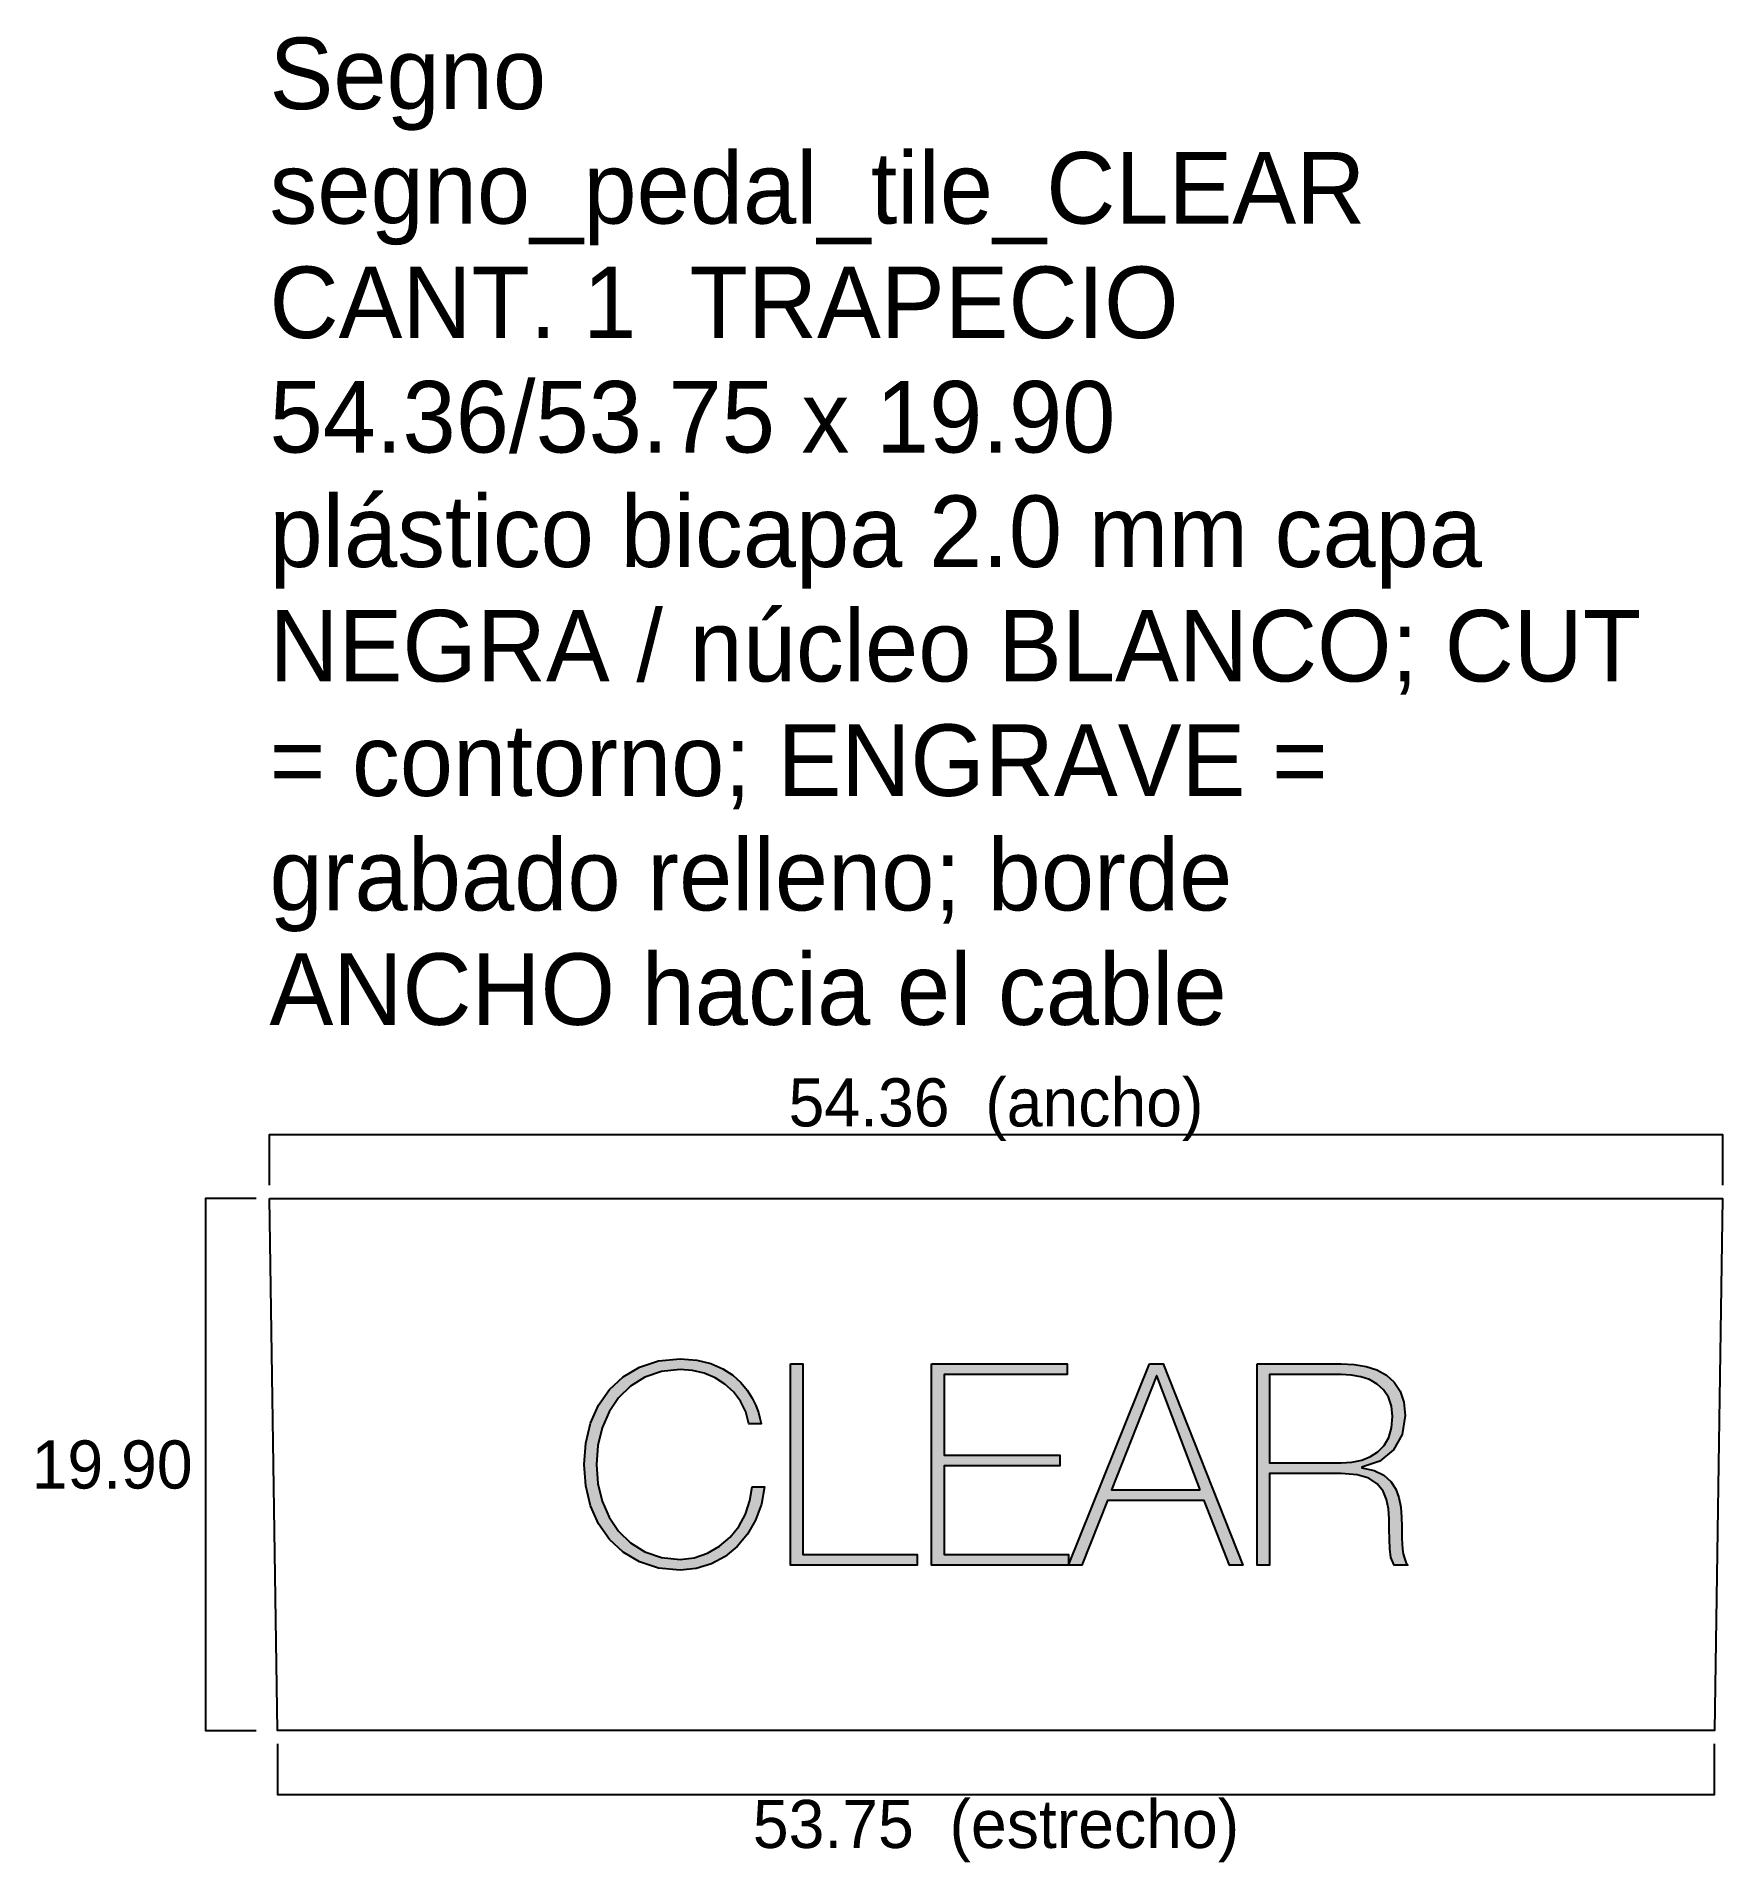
# Model space of a CAD drawing. Header units: millimetres. Extents: x -35.9 to 27.2, y -14.9 to 53.4.
import ezdxf
from ezdxf.enums import TextEntityAlignment as Align

# ---------------------------------------------------------------- set-up
doc = ezdxf.new("R2010")
doc.units = ezdxf.units.MM
for name, color, linetype in [('CUT', 7, 'Continuous'), ('ENGRAVE', 3, 'Continuous'), ('NOTE', 8, 'Continuous')]:
    doc.layers.add(name, color=color, linetype=linetype)

msp = doc.modelspace()

# ---------------------------------------------------------------- hatches: boundary and pattern name
at = {"layer": 'ENGRAVE'}
for points in [[(-15.411, 0.001), (-15.35, 0.799), (-15.168, 1.547), (-14.87, 2.224), (-14.465, 2.805), (-13.952, 3.281), (-13.334, 3.643), (-12.621, 3.873), (-11.819, 3.95), (-11.198, 3.906), (-10.668, 3.775), (-10.22, 3.58), (-9.849, 3.343), (-9.546, 3.073), (-9.304, 2.778), (-9.118, 2.481), (-8.983, 2.202), (-8.889, 1.951), (-8.831, 1.737), (-8.799, 1.586), (-8.788, 1.521), (-9.252, 1.521), (-9.365, 1.971), (-9.559, 2.371), (-9.82, 2.719), (-10.139, 3.011), (-10.508, 3.243), (-10.917, 3.412), (-11.356, 3.515), (-11.819, 3.549), (-12.519, 3.478), (-13.14, 3.263), (-13.676, 2.93), (-14.122, 2.498), (-14.475, 1.976), (-14.734, 1.372), (-14.892, 0.708), (-14.945, 0.001), (-14.892, -0.708), (-14.734, -1.374), (-14.475, -1.977), (-14.122, -2.498), (-13.676, -2.929), (-13.14, -3.263), (-12.519, -3.478), (-11.819, -3.549), (-11.287, -3.492), (-10.79, -3.321), (-10.339, -3.057), (-9.95, -2.719), (-9.626, -2.315), (-9.374, -1.854), (-9.204, -1.353), (-9.126, -0.834), (-8.661, -0.834), (-8.775, -1.483), (-8.994, -2.08), (-9.3, -2.613), (-9.681, -3.069), (-10.13, -3.439), (-10.646, -3.717), (-11.214, -3.892), (-11.819, -3.95), (-12.621, -3.874), (-13.334, -3.645), (-13.952, -3.281), (-14.465, -2.805), (-14.87, -2.223), (-15.168, -1.547), (-15.35, -0.798)], [(-7.689, 3.772), (-7.223, 3.772), (-7.223, -3.369), (-2.946, -3.369), (-2.946, -3.77), (-7.689, -3.77)], [(-2.408, 3.772), (2.662, 3.772), (2.662, 3.369), (-1.942, 3.369), (-1.942, 0.349), (2.388, 0.349), (2.388, -0.052), (-1.942, -0.052), (-1.942, -3.369), (2.715, -3.369), (2.715, -3.77), (-2.408, -3.77)]]:
    msp.add_hatch(color=256, dxfattribs=at).paths.add_polyline_path(points)
h = msp.add_hatch(color=256, dxfattribs=at)
h.paths.add_polyline_path([(5.746, 3.772), (6.253, 3.772), (9.232, -3.77), (8.735, -3.77), (7.784, -1.351), (4.172, -1.351), (3.211, -3.77), (2.715, -3.77)])
h.paths.add_polyline_path([(7.638, -0.95), (6.02, 3.316), (6.001, 3.316), (4.32, -0.95)])
h = msp.add_hatch(color=256, dxfattribs=at)
h.paths.add_polyline_path([(9.77, 3.772), (12.917, 3.772), (13.398, 3.747), (13.846, 3.671), (14.253, 3.539), (14.607, 3.343), (14.899, 3.081), (15.12, 2.747), (15.259, 2.332), (15.305, 1.828), (15.198, 1.126), (14.876, 0.544), (14.365, 0.121), (13.689, -0.105), (13.689, -0.126), (14.152, -0.226), (14.506, -0.4), (14.769, -0.635), (14.955, -0.918), (15.077, -1.241), (15.145, -1.595), (15.177, -1.965), (15.188, -2.334), (15.188, -2.767), (15.193, -2.971), (15.209, -3.163), (15.237, -3.341), (15.279, -3.506), (15.335, -3.651), (15.411, -3.77), (14.892, -3.77), (14.778, -3.484), (14.729, -3.153), (14.717, -2.792), (14.712, -2.419), (14.705, -2.039), (14.681, -1.663), (14.615, -1.308), (14.48, -0.993), (14.262, -0.726), (13.947, -0.517), (13.508, -0.382), (12.917, -0.337), (10.235, -0.337), (10.235, -3.77), (9.77, -3.77)])
h.paths.add_polyline_path([(12.917, 0.064), (13.315, 0.089), (13.683, 0.164), (14.012, 0.293), (14.29, 0.476), (14.517, 0.716), (14.691, 1.014), (14.802, 1.374), (14.84, 1.796), (14.8, 2.188), (14.681, 2.519), (14.496, 2.793), (14.259, 3.011), (13.974, 3.174), (13.646, 3.285), (13.29, 3.348), (12.917, 3.369), (10.235, 3.369), (10.235, 0.064)])

# ---------------------------------------------------------------- linework, layer by layer
at = {"layer": 'CUT'}
msp.add_lwpolyline([(-27.18, 9.95), (27.18, 9.95), (26.877, -9.95), (-26.877, -9.95), (-27.18, 9.95)], close=True, dxfattribs=at)
at = {"layer": 'ENGRAVE'}
for points in [[(-15.411, 0.001), (-15.35, 0.799), (-15.168, 1.547), (-14.87, 2.224), (-14.465, 2.805), (-13.952, 3.281), (-13.334, 3.643), (-12.621, 3.873), (-11.819, 3.95), (-11.198, 3.906), (-10.668, 3.775), (-10.22, 3.58), (-9.849, 3.343), (-9.546, 3.073), (-9.304, 2.778), (-9.118, 2.481), (-8.983, 2.202), (-8.889, 1.951), (-8.831, 1.737), (-8.799, 1.586), (-8.788, 1.521), (-9.252, 1.521), (-9.365, 1.971), (-9.559, 2.371), (-9.82, 2.719), (-10.139, 3.011), (-10.508, 3.243), (-10.917, 3.412), (-11.356, 3.515), (-11.819, 3.549), (-12.519, 3.478), (-13.14, 3.263), (-13.676, 2.93), (-14.122, 2.498), (-14.475, 1.976), (-14.734, 1.372), (-14.892, 0.708), (-14.945, 0.001), (-14.892, -0.708), (-14.734, -1.374), (-14.475, -1.977), (-14.122, -2.498), (-13.676, -2.929), (-13.14, -3.263), (-12.519, -3.478), (-11.819, -3.549), (-11.287, -3.492), (-10.79, -3.321), (-10.339, -3.057), (-9.95, -2.719), (-9.626, -2.315), (-9.374, -1.854), (-9.204, -1.353), (-9.126, -0.834), (-8.661, -0.834), (-8.775, -1.483), (-8.994, -2.08), (-9.3, -2.613), (-9.681, -3.069), (-10.13, -3.439), (-10.646, -3.717), (-11.214, -3.892), (-11.819, -3.95), (-12.621, -3.874), (-13.334, -3.645), (-13.952, -3.281), (-14.465, -2.805), (-14.87, -2.223), (-15.168, -1.547), (-15.35, -0.798)], [(-7.689, 3.772), (-7.223, 3.772), (-7.223, -3.369), (-2.946, -3.369), (-2.946, -3.77), (-7.689, -3.77)], [(-2.408, 3.772), (2.662, 3.772), (2.662, 3.369), (-1.942, 3.369), (-1.942, 0.349), (2.388, 0.349), (2.388, -0.052), (-1.942, -0.052), (-1.942, -3.369), (2.715, -3.369), (2.715, -3.77), (-2.408, -3.77)], [(5.746, 3.772), (6.253, 3.772), (9.232, -3.77), (8.735, -3.77), (7.784, -1.351), (4.172, -1.351), (3.211, -3.77), (2.715, -3.77)], [(9.77, 3.772), (12.917, 3.772), (13.398, 3.747), (13.846, 3.671), (14.253, 3.539), (14.607, 3.343), (14.899, 3.081), (15.12, 2.747), (15.259, 2.332), (15.305, 1.828), (15.198, 1.126), (14.876, 0.544), (14.365, 0.121), (13.689, -0.105), (13.689, -0.126), (14.152, -0.226), (14.506, -0.4), (14.769, -0.635), (14.955, -0.918), (15.077, -1.241), (15.145, -1.595), (15.177, -1.965), (15.188, -2.334), (15.188, -2.767), (15.193, -2.971), (15.209, -3.163), (15.237, -3.341), (15.279, -3.506), (15.335, -3.651), (15.411, -3.77), (14.892, -3.77), (14.778, -3.484), (14.729, -3.153), (14.717, -2.792), (14.712, -2.419), (14.705, -2.039), (14.681, -1.663), (14.615, -1.308), (14.48, -0.993), (14.262, -0.726), (13.947, -0.517), (13.508, -0.382), (12.917, -0.337), (10.235, -0.337), (10.235, -3.77), (9.77, -3.77)], [(7.638, -0.95), (6.02, 3.316), (6.001, 3.316), (4.32, -0.95)], [(12.917, 0.064), (13.315, 0.089), (13.683, 0.164), (14.012, 0.293), (14.29, 0.476), (14.517, 0.716), (14.691, 1.014), (14.802, 1.374), (14.84, 1.796), (14.8, 2.188), (14.681, 2.519), (14.496, 2.793), (14.259, 3.011), (13.974, 3.174), (13.646, 3.285), (13.29, 3.348), (12.917, 3.369), (10.235, 3.369), (10.235, 0.064)]]:
    msp.add_lwpolyline(points, close=True, dxfattribs=at)
at = {"layer": 'NOTE'}
for points in [[(-27.18, 10.45), (-27.18, 12.35), (27.18, 12.35), (27.18, 10.45)], [(-27.68, 9.95), (-29.579, 9.95), (-29.579, -9.95), (-27.68, -9.95)], [(-26.877, -10.45), (-26.877, -12.35), (26.877, -12.35), (26.877, -10.45)]]:
    msp.add_lwpolyline(points, dxfattribs=at)

# ---------------------------------------------------------------- texts
for s, height, p in [('Segno', 2.6769, (-27.18, 50.714)), ('segno_pedal_tile_CLEAR', 2.67689, (-27.18, 46.431)), ('CANT. 1  TRAPECIO', 2.67689, (-27.18, 42.148)), ('54.36/53.75 x 19.90', 2.67689, (-27.18, 37.865)), ('plástico bicapa 2.0 mm capa', 2.67689, (-27.18, 33.582)), ('NEGRA / núcleo BLANCO; CUT', 2.67689, (-27.18, 29.299)), ('= contorno; ENGRAVE =', 2.67689, (-27.18, 25.016)), ('grabado relleno; borde', 2.67689, (-27.18, 20.733)), ('ANCHO hacia el cable', 2.67689, (-27.18, 16.45)), ('19.90', 1.8, (-36.079, -0.9))]:
    msp.add_text(s, height=height, dxfattribs=at).set_placement(p)
for s, p in [('54.36  (ancho)', (0, 12.65)), ('53.75  (estrecho)', (0, -14.35))]:
    msp.add_text(s, height=1.8, dxfattribs=at).set_placement(p, align=Align.CENTER)

doc.saveas('drawing.dxf')
